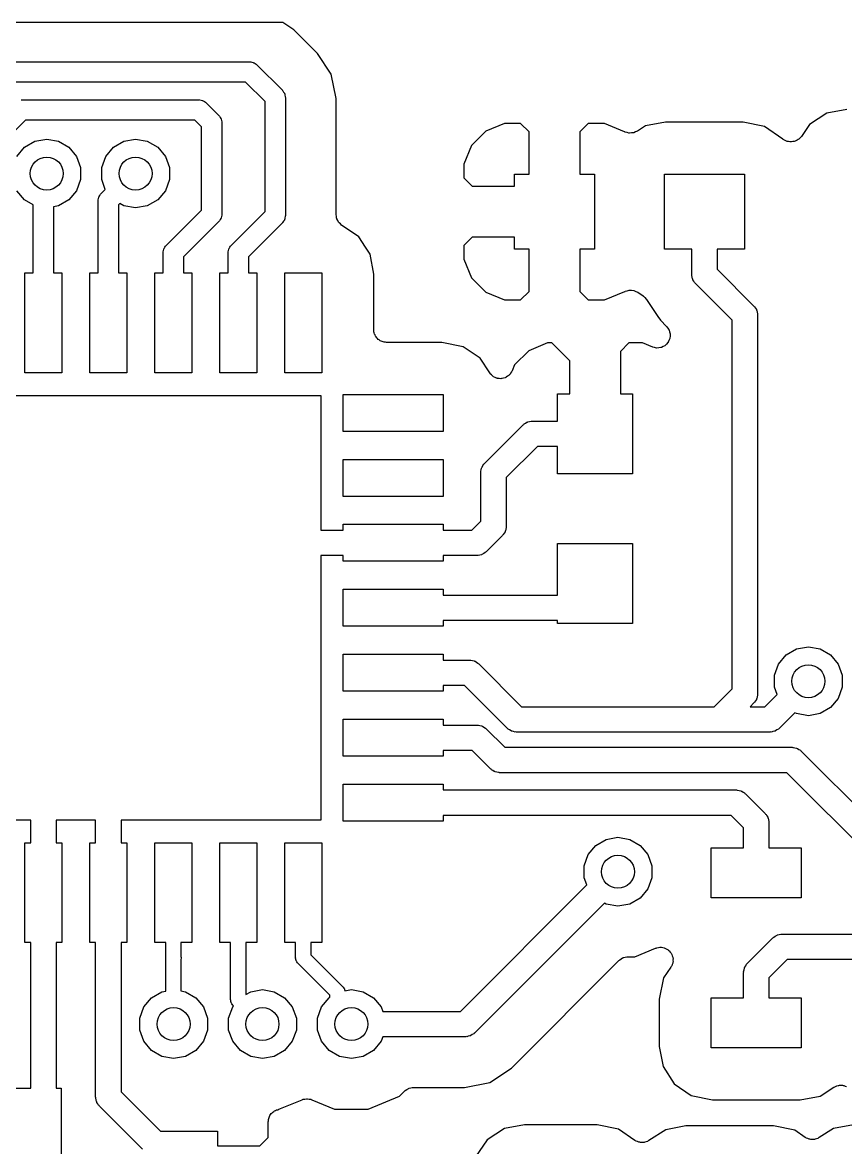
# Model space of a CAD drawing. Extents: x -71.9 to -7.4, y 11.1 to 59.4.
# Drawn here: x -39.74 to -31.5, y 17.12 to 28.37 of the extents above; entities that cross this region are included whole.
import ezdxf

# ---------------------------------------------------------------- set-up
doc = ezdxf.new("R2010")
doc.units = 0
doc.header["$MEASUREMENT"] = 0
doc.layers.add('BLACK', color=7, linetype='CONTINUOUS')

msp = doc.modelspace()

# ---------------------------------------------------------------- linework, layer by layer
at = {"layer": 'Black'}
for p, q in [((-37.1335, 28.3733), (-40.9662, 28.3733)), ((-37.0241, 28.3002), (-37.1335, 28.3733)), ((-36.7878, 28.0639), (-37.0241, 28.3002)), ((-36.6491, 27.8563), (-36.7878, 28.0639)), ((-39.9342, 27.9796), (-37.464, 27.9796)), ((-37.464, 27.9796), (-37.4596, 27.9788)), ((-37.4596, 27.9788), (-37.4551, 27.9792)), ((-37.4551, 27.9792), (-37.4423, 27.9758)), ((-37.4423, 27.9758), (-37.4293, 27.9735)), ((-37.4293, 27.9735), (-37.4254, 27.9712)), ((-37.4254, 27.9712), (-37.4211, 27.9701)), ((-37.4211, 27.9701), (-37.4102, 27.9625)), ((-37.4102, 27.9625), (-37.3987, 27.9558)), ((-37.3987, 27.9558), (-37.3958, 27.9524)), ((-37.3958, 27.9524), (-37.3922, 27.9498)), ((-37.3922, 27.9498), (-37.1382, 27.6958)), ((-36.6004, 27.6115), (-36.6491, 27.8563)), ((-37.5061, 27.7764), (-39.9342, 27.7764)), ((-37.3116, 27.5819), (-37.5061, 27.7764)), ((-37.1382, 27.6958), (-37.1356, 27.6922)), ((-37.1356, 27.6922), (-37.1322, 27.6893)), ((-37.1322, 27.6893), (-37.1255, 27.6778)), ((-39.75, 27.5986), (-37.972, 27.5986)), ((-37.972, 27.5986), (-37.9676, 27.5978)), ((-37.9676, 27.5978), (-37.9631, 27.5982)), ((-37.9631, 27.5982), (-37.9503, 27.5948)), ((-37.9503, 27.5948), (-37.9373, 27.5925)), ((-37.9373, 27.5925), (-37.9334, 27.5902)), ((-37.9334, 27.5902), (-37.9291, 27.5891)), ((-37.9291, 27.5891), (-37.9182, 27.5815)), ((-37.9182, 27.5815), (-37.9067, 27.5748)), ((-37.3116, 26.4821), (-37.3116, 27.5819)), ((-37.1255, 27.6778), (-37.1179, 27.6669)), ((-37.1179, 27.6669), (-37.1168, 27.6626)), ((-37.1168, 27.6626), (-37.1145, 27.6587)), ((-37.1145, 27.6587), (-37.1122, 27.6457)), ((-37.1122, 27.6457), (-37.1088, 27.6329)), ((-37.1088, 27.6329), (-37.1092, 27.6284)), ((-37.1092, 27.6284), (-37.1084, 27.624)), ((-37.1084, 27.624), (-37.1084, 26.44)), ((-36.6004, 26.9823), (-36.6004, 27.6115)), ((-37.9067, 27.5748), (-37.9038, 27.5714)), ((-37.9038, 27.5714), (-37.9002, 27.5688)), ((-37.9002, 27.5688), (-37.7732, 27.4418)), ((-31.6895, 27.4659), (-31.8631, 27.3542)), ((-31.4902, 27.5034), (-31.6895, 27.4659)), ((-39.7079, 27.3954), (-40.0822, 27.0211)), ((-38.0141, 27.3954), (-39.7079, 27.3954)), ((-37.9466, 27.3279), (-38.0141, 27.3954)), ((-37.7732, 27.4418), (-37.7706, 27.4382)), ((-37.7706, 27.4382), (-37.7672, 27.4353)), ((-37.7672, 27.4353), (-37.7605, 27.4238)), ((-37.7605, 27.4238), (-37.7529, 27.4129)), ((-37.7529, 27.4129), (-37.7518, 27.4086)), ((-37.7518, 27.4086), (-37.7495, 27.4047)), ((-37.7495, 27.4047), (-37.7472, 27.3917)), ((-37.7472, 27.3917), (-37.7438, 27.3789)), ((-37.7438, 27.3789), (-37.7442, 27.3744)), ((-37.7442, 27.3744), (-37.7434, 27.37)), ((-37.7434, 27.37), (-37.7434, 26.455)), ((-34.917, 27.364), (-35.1038, 27.2867)), ((-34.7544, 27.364), (-34.917, 27.364)), ((-34.67, 27.2796), (-34.7544, 27.364)), ((-34.0776, 27.364), (-34.162, 27.2796)), ((-33.915, 27.364), (-34.0776, 27.364)), ((-33.7142, 27.2809), (-33.915, 27.364)), ((-33.3042, 27.3764), (-33.5035, 27.3389)), ((-32.5287, 27.3764), (-33.3042, 27.3764)), ((-32.3145, 27.3331), (-32.5287, 27.3764)), ((-31.8631, 27.3542), (-31.9456, 27.2335)), ((-37.9466, 26.4971), (-37.9466, 27.3279)), ((-35.1038, 27.2867), (-35.2467, 27.1438)), ((-34.67, 26.856), (-34.67, 27.2796)), ((-34.162, 27.2796), (-34.162, 26.856)), ((-33.7128, 27.2798), (-33.7142, 27.2809)), ((-33.7104, 27.279), (-33.7128, 27.2798)), ((-33.7083, 27.2776), (-33.7104, 27.279)), ((-33.6894, 27.2725), (-33.7083, 27.2776)), ((-33.6706, 27.2667), (-33.6894, 27.2725)), ((-33.6681, 27.2668), (-33.6706, 27.2667)), ((-33.6657, 27.2662), (-33.6681, 27.2668)), ((-33.6462, 27.2679), (-33.6657, 27.2662)), ((-33.6266, 27.2688), (-33.6462, 27.2679)), ((-33.6243, 27.2698), (-33.6266, 27.2688)), ((-33.6218, 27.27), (-33.6243, 27.2698)), ((-33.604, 27.2783), (-33.6218, 27.27)), ((-33.5859, 27.2859), (-33.604, 27.2783)), ((-33.5035, 27.3389), (-33.5859, 27.2859)), ((-32.13, 27.207), (-32.3145, 27.3331)), ((-39.7173, 27.1257), (-39.6137, 27.1855)), ((-39.6137, 27.1855), (-39.496, 27.2062)), ((-39.496, 27.2062), (-39.3783, 27.1855)), ((-39.3783, 27.1855), (-39.2747, 27.1257)), ((-38.8283, 27.1257), (-38.7247, 27.1855)), ((-38.7247, 27.1855), (-38.607, 27.2062)), ((-38.607, 27.2062), (-38.4893, 27.1855)), ((-38.4893, 27.1855), (-38.3857, 27.1257)), ((-35.2467, 27.1438), (-35.324, 26.957)), ((-32.1273, 27.204), (-32.13, 27.207)), ((-32.1146, 27.1975), (-32.1273, 27.204)), ((-32.1028, 27.1894), (-32.1146, 27.1975)), ((-32.0951, 27.1875), (-32.1028, 27.1894)), ((-32.0881, 27.1838), (-32.0951, 27.1875)), ((-32.0739, 27.182), (-32.0881, 27.1838)), ((-32.06, 27.1785), (-32.0739, 27.182)), ((-32.0522, 27.1793), (-32.06, 27.1785)), ((-32.0443, 27.1783), (-32.0522, 27.1793)), ((-32.0304, 27.1814), (-32.0443, 27.1783)), ((-32.0162, 27.1829), (-32.0304, 27.1814)), ((-32.009, 27.1863), (-32.0162, 27.1829)), ((-32.0013, 27.188), (-32.009, 27.1863)), ((-31.9893, 27.1958), (-32.0013, 27.188)), ((-31.9764, 27.202), (-31.9893, 27.1958)), ((-31.9709, 27.2076), (-31.9764, 27.202)), ((-31.9642, 27.2119), (-31.9709, 27.2076)), ((-31.9556, 27.2233), (-31.9642, 27.2119)), ((-31.9456, 27.2335), (-31.9556, 27.2233)), ((-39.7941, 27.0341), (-39.7173, 27.1257)), ((-39.2747, 27.1257), (-39.1979, 27.0341)), ((-39.1979, 27.0341), (-39.157, 26.9218)), ((-38.946, 26.9218), (-38.9051, 27.0341)), ((-38.9051, 27.0341), (-38.8283, 27.1257)), ((-38.3857, 27.1257), (-38.3089, 27.0341)), ((-38.3089, 27.0341), (-38.268, 26.9218)), ((-39.157, 26.9218), (-39.157, 26.8022)), ((-38.946, 26.8022), (-38.946, 26.9218)), ((-38.268, 26.9218), (-38.268, 26.8022)), ((-36.6004, 26.4509), (-36.6004, 26.9823)), ((-35.324, 26.957), (-35.324, 26.8194)), ((-39.157, 26.8022), (-39.1979, 26.6899)), ((-38.9098, 26.7029), (-38.946, 26.8022)), ((-38.268, 26.8022), (-38.3089, 26.6899)), ((-35.324, 26.8194), (-35.2396, 26.735)), ((-34.816, 26.735), (-34.816, 26.856)), ((-34.816, 26.856), (-34.67, 26.856)), ((-34.162, 26.856), (-34.016, 26.856)), ((-34.016, 26.856), (-34.016, 26.106)), ((-33.316, 26.106), (-33.316, 26.856)), ((-33.316, 26.856), (-32.516, 26.856)), ((-32.516, 26.856), (-32.516, 26.106)), ((-39.7173, 26.5983), (-39.7941, 26.6899)), ((-39.1979, 26.6899), (-39.2747, 26.5983)), ((-38.9512, 26.6615), (-38.9098, 26.7029)), ((-38.3089, 26.6899), (-38.3857, 26.5983)), ((-35.2396, 26.735), (-34.816, 26.735)), ((-39.6309, 26.5485), (-39.7173, 26.5983)), ((-39.2747, 26.5983), (-39.3783, 26.5385)), ((-38.9809, 26.5897), (-38.9802, 26.5941)), ((-38.9809, 25.8675), (-38.9809, 26.5897)), ((-38.9805, 26.5985), (-38.9771, 26.6113)), ((-38.9802, 26.5941), (-38.9805, 26.5985)), ((-38.9771, 26.6113), (-38.9748, 26.6244)), ((-38.9748, 26.6244), (-38.9726, 26.6283)), ((-38.9726, 26.6283), (-38.9714, 26.6326)), ((-38.9714, 26.6326), (-38.9638, 26.6435)), ((-38.9638, 26.6435), (-38.9572, 26.655)), ((-38.9572, 26.655), (-38.9537, 26.6578)), ((-38.9537, 26.6578), (-38.9512, 26.6615)), ((-38.3857, 26.5983), (-38.4893, 26.5385)), ((-39.6309, 25.8675), (-39.6309, 26.5485)), ((-39.3783, 26.5385), (-39.4277, 26.5298)), ((-39.4277, 26.5298), (-39.4277, 25.8675)), ((-38.7641, 26.5613), (-38.7777, 26.5476)), ((-38.7777, 26.5476), (-38.7777, 25.8675)), ((-38.7247, 26.5385), (-38.7641, 26.5613)), ((-38.607, 26.5178), (-38.7247, 26.5385)), ((-38.4893, 26.5385), (-38.607, 26.5178)), ((-38.3012, 26.1425), (-37.9466, 26.4971)), ((-37.7434, 26.455), (-37.7442, 26.4506)), ((-37.6512, 26.1425), (-37.3116, 26.4821)), ((-36.5974, 26.4338), (-36.6004, 26.4509)), ((-37.7732, 26.3832), (-38.1277, 26.0286)), ((-37.7706, 26.3868), (-37.7732, 26.3832)), ((-37.7672, 26.3897), (-37.7706, 26.3868)), ((-37.7605, 26.4012), (-37.7672, 26.3897)), ((-37.7529, 26.4121), (-37.7605, 26.4012)), ((-37.7518, 26.4164), (-37.7529, 26.4121)), ((-37.7495, 26.4202), (-37.7518, 26.4164)), ((-37.7472, 26.4333), (-37.7495, 26.4202)), ((-37.7438, 26.4461), (-37.7472, 26.4333)), ((-37.7442, 26.4506), (-37.7438, 26.4461)), ((-37.1382, 26.3682), (-37.4777, 26.0286)), ((-37.1356, 26.3718), (-37.1382, 26.3682)), ((-37.1322, 26.3747), (-37.1356, 26.3718)), ((-37.1255, 26.3862), (-37.1322, 26.3747)), ((-37.1179, 26.3971), (-37.1255, 26.3862)), ((-37.1168, 26.4014), (-37.1179, 26.3971)), ((-37.1145, 26.4052), (-37.1168, 26.4014)), ((-37.1122, 26.4183), (-37.1145, 26.4052)), ((-37.1088, 26.4311), (-37.1122, 26.4183)), ((-37.1084, 26.44), (-37.1092, 26.4356)), ((-37.1092, 26.4356), (-37.1088, 26.4311)), ((-36.5957, 26.4166), (-36.5974, 26.4338)), ((-36.5936, 26.4122), (-36.5957, 26.4166)), ((-36.5927, 26.4074), (-36.5936, 26.4122)), ((-36.5841, 26.3924), (-36.5927, 26.4074)), ((-36.5766, 26.3768), (-36.5841, 26.3924)), ((-36.5731, 26.3735), (-36.5766, 26.3768)), ((-36.5707, 26.3692), (-36.5731, 26.3735)), ((-36.5574, 26.3581), (-36.5707, 26.3692)), ((-36.545, 26.346), (-36.5574, 26.3581)), ((-36.3731, 26.2285), (-36.545, 26.346)), ((-36.3075, 26.1265), (-36.3731, 26.2285)), ((-35.2396, 26.227), (-35.324, 26.1426)), ((-34.816, 26.227), (-35.2396, 26.227)), ((-34.816, 26.106), (-34.816, 26.227)), ((-38.3226, 26.1093), (-38.3214, 26.1136)), ((-38.3214, 26.1136), (-38.3138, 26.1245)), ((-38.3138, 26.1245), (-38.3072, 26.136)), ((-38.3072, 26.136), (-38.3037, 26.1388)), ((-38.3037, 26.1388), (-38.3012, 26.1425)), ((-37.6726, 26.1093), (-37.6714, 26.1136)), ((-37.6714, 26.1136), (-37.6638, 26.1245)), ((-37.6638, 26.1245), (-37.6572, 26.136)), ((-37.6572, 26.136), (-37.6537, 26.1388)), ((-37.6537, 26.1388), (-37.6512, 26.1425)), ((-36.2614, 26.0549), (-36.3075, 26.1265)), ((-36.3075, 26.1265), (-36.3075, 26.1265)), ((-35.324, 26.1426), (-35.324, 26.005)), ((-38.3309, 26.0707), (-38.3302, 26.0751)), ((-38.3309, 25.8675), (-38.3309, 26.0707)), ((-38.3305, 26.0795), (-38.3271, 26.0923)), ((-38.3302, 26.0751), (-38.3305, 26.0795)), ((-38.3271, 26.0923), (-38.3248, 26.1054)), ((-38.3248, 26.1054), (-38.3226, 26.1093)), ((-38.1277, 26.0286), (-38.1277, 25.8675)), ((-37.6809, 26.0707), (-37.6802, 26.0751)), ((-37.6809, 25.8675), (-37.6809, 26.0707)), ((-37.6805, 26.0795), (-37.6771, 26.0923)), ((-37.6802, 26.0751), (-37.6805, 26.0795)), ((-37.6771, 26.0923), (-37.6748, 26.1054)), ((-37.6748, 26.1054), (-37.6726, 26.1093)), ((-37.4777, 26.0286), (-37.4777, 25.8675)), ((-36.2239, 25.8556), (-36.2614, 26.0549)), ((-35.324, 26.005), (-35.2467, 25.8182)), ((-34.67, 26.106), (-34.816, 26.106)), ((-34.67, 25.6824), (-34.67, 26.106)), ((-34.016, 26.106), (-34.162, 26.106)), ((-34.162, 26.106), (-34.162, 25.6824)), ((-33.043, 26.106), (-33.316, 26.106)), ((-33.043, 25.852), (-33.043, 26.106)), ((-32.516, 26.106), (-32.789, 26.106)), ((-32.789, 26.106), (-32.789, 25.9046)), ((-32.789, 25.9046), (-32.4212, 25.5368)), ((-39.7143, 24.8675), (-39.7143, 25.8675)), ((-39.7143, 25.8675), (-39.6309, 25.8675)), ((-39.4277, 25.8675), (-39.3443, 25.8675)), ((-39.3443, 25.8675), (-39.3443, 24.8675)), ((-39.0643, 24.8675), (-39.0643, 25.8675)), ((-39.0643, 25.8675), (-38.9809, 25.8675)), ((-38.7777, 25.8675), (-38.6943, 25.8675)), ((-38.6943, 25.8675), (-38.6943, 24.8675)), ((-38.4143, 24.8675), (-38.4143, 25.8675)), ((-38.4143, 25.8675), (-38.3309, 25.8675)), ((-38.1277, 25.8675), (-38.0443, 25.8675)), ((-38.0443, 25.8675), (-38.0443, 24.8675)), ((-37.7643, 24.8675), (-37.7643, 25.8675)), ((-37.7643, 25.8675), (-37.6809, 25.8675)), ((-37.4777, 25.8675), (-37.3943, 25.8675)), ((-37.3943, 25.8675), (-37.3943, 24.8675)), ((-37.1143, 24.8675), (-37.1143, 25.8675)), ((-37.1143, 25.8675), (-36.7443, 25.8675)), ((-36.7443, 25.8675), (-36.7443, 24.8675)), ((-36.2239, 25.2999), (-36.2239, 25.8556)), ((-35.2467, 25.8182), (-35.1038, 25.6753)), ((-33.042, 25.8465), (-33.043, 25.852)), ((-33.0425, 25.8409), (-33.042, 25.8465)), ((-33.0382, 25.8249), (-33.0425, 25.8409)), ((-33.0353, 25.8086), (-33.0382, 25.8249)), ((-33.0325, 25.8037), (-33.0353, 25.8086)), ((-33.0311, 25.7983), (-33.0325, 25.8037)), ((-33.0216, 25.7847), (-33.0311, 25.7983)), ((-33.0133, 25.7704), (-33.0216, 25.7847)), ((-35.1038, 25.6753), (-34.917, 25.598)), ((-34.7544, 25.598), (-34.67, 25.6824)), ((-34.162, 25.6824), (-34.0776, 25.598)), ((-33.915, 25.598), (-33.7119, 25.6821)), ((-33.7119, 25.6821), (-33.7099, 25.6835)), ((-33.7099, 25.6835), (-33.7092, 25.6837)), ((-33.7092, 25.6837), (-33.7086, 25.6841)), ((-33.7086, 25.6841), (-33.688, 25.6897)), ((-33.688, 25.6897), (-33.6674, 25.6954)), ((-33.6674, 25.6954), (-33.6667, 25.6954)), ((-33.6667, 25.6954), (-33.666, 25.6956)), ((-33.666, 25.6956), (-33.6448, 25.6937)), ((-33.6448, 25.6937), (-33.6235, 25.6921)), ((-33.6235, 25.6921), (-33.6228, 25.6918)), ((-33.6228, 25.6918), (-33.6221, 25.6917)), ((-33.6221, 25.6917), (-33.6028, 25.6827)), ((-33.6028, 25.6827), (-33.5833, 25.6739)), ((-33.5833, 25.6739), (-33.5296, 25.6372)), ((-33.009, 25.7668), (-33.0133, 25.7704)), ((-33.0058, 25.7622), (-33.009, 25.7668)), ((-32.638, 25.3944), (-33.0058, 25.7622)), ((-34.917, 25.598), (-34.7544, 25.598)), ((-34.0776, 25.598), (-33.915, 25.598)), ((-33.5296, 25.6372), (-33.5281, 25.6357)), ((-33.5281, 25.6357), (-33.5262, 25.6348)), ((-33.5262, 25.6348), (-33.5124, 25.6204)), ((-33.5124, 25.6204), (-33.4981, 25.6064)), ((-33.4981, 25.6064), (-33.4972, 25.6045)), ((-33.4972, 25.6045), (-33.4957, 25.6029)), ((-33.4957, 25.6029), (-33.3811, 25.4315)), ((-32.4212, 25.5368), (-32.418, 25.5322)), ((-32.418, 25.5322), (-32.4137, 25.5286)), ((-32.4137, 25.5286), (-32.4054, 25.5143)), ((-32.4054, 25.5143), (-32.3959, 25.5007)), ((-32.3959, 25.5007), (-32.3945, 25.4953)), ((-32.3945, 25.4953), (-32.3917, 25.4904)), ((-32.3917, 25.4904), (-32.3888, 25.4741)), ((-32.3888, 25.4741), (-32.3845, 25.4581)), ((-32.3845, 25.4581), (-32.385, 25.4525)), ((-32.385, 25.4525), (-32.384, 25.447)), ((-32.384, 25.447), (-32.384, 21.655)), ((-33.3811, 25.4315), (-33.3811, 25.4315)), ((-33.3811, 25.4315), (-33.3562, 25.3941)), ((-33.3562, 25.3941), (-33.2948, 25.3328)), ((-33.2948, 25.3328), (-33.2837, 25.3169)), ((-32.638, 21.7076), (-32.638, 25.3944)), ((-36.222, 25.289), (-36.2239, 25.2999)), ((-36.222, 25.2778), (-36.222, 25.289)), ((-36.2182, 25.2674), (-36.222, 25.2778)), ((-36.2162, 25.2565), (-36.2182, 25.2674)), ((-36.2107, 25.2468), (-36.2162, 25.2565)), ((-36.2069, 25.2364), (-36.2107, 25.2468)), ((-36.1997, 25.2279), (-36.2069, 25.2364)), ((-36.1942, 25.2183), (-36.1997, 25.2279)), ((-36.1857, 25.2111), (-36.1942, 25.2183)), ((-33.2837, 25.3169), (-33.2719, 25.3016)), ((-33.2719, 25.3016), (-33.2711, 25.2989)), ((-33.2711, 25.2989), (-33.2695, 25.2966)), ((-33.2695, 25.2966), (-33.2645, 25.278)), ((-33.2645, 25.278), (-33.2587, 25.2595)), ((-33.2617, 25.2129), (-33.2619, 25.2101)), ((-33.2606, 25.2155), (-33.2617, 25.2129)), ((-33.2598, 25.2348), (-33.2606, 25.2155)), ((-33.2581, 25.254), (-33.2598, 25.2348)), ((-33.2587, 25.2595), (-33.2588, 25.2567)), ((-33.2588, 25.2567), (-33.2581, 25.254)), ((-36.1785, 25.2026), (-36.1857, 25.2111)), ((-36.1689, 25.1971), (-36.1785, 25.2026)), ((-36.1604, 25.1899), (-36.1689, 25.1971)), ((-36.15, 25.1861), (-36.1604, 25.1899)), ((-36.1403, 25.1806), (-36.15, 25.1861)), ((-36.1294, 25.1786), (-36.1403, 25.1806)), ((-36.1189, 25.1748), (-36.1294, 25.1786)), ((-36.1078, 25.1748), (-36.1189, 25.1748)), ((-36.0969, 25.1729), (-36.1078, 25.1748)), ((-35.5421, 25.1729), (-36.0969, 25.1729)), ((-35.3279, 25.1295), (-35.5421, 25.1729)), ((-35.1581, 25.0135), (-35.3279, 25.1295)), ((-34.4856, 25.1672), (-34.6724, 25.0899)), ((-34.4432, 25.1672), (-34.4856, 25.1672)), ((-34.2636, 24.9876), (-34.4432, 25.1672)), ((-33.6712, 25.1672), (-33.7556, 25.0828)), ((-33.5336, 25.1672), (-33.6712, 25.1672)), ((-33.4332, 25.1256), (-33.5336, 25.1672)), ((-33.4143, 25.1214), (-33.4332, 25.1256)), ((-33.3957, 25.1164), (-33.4143, 25.1214)), ((-33.3929, 25.1167), (-33.3957, 25.1164)), ((-33.3901, 25.1161), (-33.3929, 25.1167)), ((-33.371, 25.1186), (-33.3901, 25.1161)), ((-33.3517, 25.1203), (-33.371, 25.1186)), ((-33.3492, 25.1215), (-33.3517, 25.1203)), ((-33.3464, 25.1218), (-33.3492, 25.1215)), ((-33.3292, 25.1308), (-33.3464, 25.1218)), ((-33.3117, 25.1389), (-33.3292, 25.1308)), ((-33.3098, 25.1409), (-33.3117, 25.1389)), ((-33.3073, 25.1422), (-33.3098, 25.1409)), ((-33.2942, 25.1565), (-33.3073, 25.1422)), ((-33.2806, 25.1701), (-33.2942, 25.1565)), ((-33.2794, 25.1727), (-33.2806, 25.1701)), ((-33.2775, 25.1747), (-33.2794, 25.1727)), ((-33.2701, 25.1926), (-33.2775, 25.1747)), ((-33.2619, 25.2101), (-33.2701, 25.1926)), ((-35.064, 24.8673), (-35.1581, 25.0135)), ((-34.6724, 25.0899), (-34.8153, 24.947)), ((-34.2636, 24.6592), (-34.2636, 24.9876)), ((-33.7556, 25.0828), (-33.7556, 24.6592)), ((-34.8443, 24.8779), (-34.8545, 24.8645)), ((-34.8428, 24.883), (-34.8443, 24.8779)), ((-34.8399, 24.8875), (-34.8428, 24.883)), ((-34.8153, 24.947), (-34.8399, 24.8875)), ((-39.3443, 24.8675), (-39.7143, 24.8675)), ((-38.6943, 24.8675), (-39.0643, 24.8675)), ((-38.0443, 24.8675), (-38.4143, 24.8675)), ((-37.3943, 24.8675), (-37.7643, 24.8675)), ((-36.7443, 24.8675), (-37.1143, 24.8675)), ((-35.0604, 24.8634), (-35.064, 24.8673)), ((-35.058, 24.8587), (-35.0604, 24.8634)), ((-35.0456, 24.8473), (-35.058, 24.8587)), ((-35.0341, 24.8349), (-35.0456, 24.8473)), ((-35.0294, 24.8325), (-35.0341, 24.8349)), ((-35.0255, 24.8289), (-35.0294, 24.8325)), ((-35.0099, 24.8225), (-35.0255, 24.8289)), ((-34.9949, 24.8148), (-35.0099, 24.8225)), ((-34.9896, 24.8141), (-34.9949, 24.8148)), ((-34.9847, 24.8121), (-34.9896, 24.8141)), ((-34.9679, 24.8113), (-34.9847, 24.8121)), ((-34.9511, 24.8092), (-34.9679, 24.8113)), ((-34.946, 24.8104), (-34.9511, 24.8092)), ((-34.9407, 24.8101), (-34.946, 24.8104)), ((-34.9246, 24.8152), (-34.9407, 24.8101)), ((-34.9081, 24.8189), (-34.9246, 24.8152)), ((-34.9037, 24.8218), (-34.9081, 24.8189)), ((-34.8986, 24.8234), (-34.9037, 24.8218)), ((-34.8852, 24.8337), (-34.8986, 24.8234)), ((-34.871, 24.8428), (-34.8852, 24.8337)), ((-34.8678, 24.847), (-34.871, 24.8428)), ((-34.8636, 24.8503), (-34.8678, 24.847)), ((-34.8545, 24.8645), (-34.8636, 24.8503)), ((-36.5293, 24.2825), (-36.5293, 24.6525)), ((-36.5293, 24.6525), (-35.5293, 24.6525)), ((-35.5293, 24.6525), (-35.5293, 24.2825)), ((-34.3846, 24.3862), (-34.3846, 24.6592)), ((-34.3846, 24.6592), (-34.2636, 24.6592)), ((-33.7556, 24.6592), (-33.6346, 24.6592)), ((-33.6346, 24.6592), (-33.6346, 23.8592)), ((-39.9418, 24.6425), (-38.8793, 24.6425)), ((-38.8793, 24.6425), (-37.8168, 24.6425)), ((-37.8168, 24.6425), (-36.7543, 24.6425)), ((-36.7543, 24.6425), (-36.7543, 23.58)), ((-35.1154, 23.962), (-34.7284, 24.349)), ((-34.7284, 24.349), (-34.7238, 24.3522)), ((-34.7238, 24.3522), (-34.7202, 24.3565)), ((-34.7202, 24.3565), (-34.7059, 24.3648)), ((-34.7059, 24.3648), (-34.6923, 24.3743)), ((-34.6923, 24.3743), (-34.6869, 24.3757)), ((-34.6869, 24.3757), (-34.682, 24.3785)), ((-34.682, 24.3785), (-34.6657, 24.3814)), ((-34.6657, 24.3814), (-34.6497, 24.3857)), ((-34.6497, 24.3857), (-34.6441, 24.3852)), ((-34.6441, 24.3852), (-34.6386, 24.3862)), ((-34.6386, 24.3862), (-34.3846, 24.3862)), ((-35.5293, 24.2825), (-36.5293, 24.2825)), ((-34.586, 24.1322), (-34.8986, 23.8196)), ((-34.3846, 24.1322), (-34.586, 24.1322)), ((-34.3846, 23.8592), (-34.3846, 24.1322)), ((-36.5293, 23.6325), (-36.5293, 24.0025)), ((-36.5293, 24.0025), (-35.5293, 24.0025)), ((-35.5293, 24.0025), (-35.5293, 23.6325)), ((-35.1526, 23.8722), (-35.1516, 23.8777)), ((-35.1526, 23.384), (-35.1526, 23.8722)), ((-35.1521, 23.8833), (-35.1478, 23.8993)), ((-35.1516, 23.8777), (-35.1521, 23.8833)), ((-35.1478, 23.8993), (-35.1449, 23.9156)), ((-35.1449, 23.9156), (-35.1421, 23.9205)), ((-35.1421, 23.9205), (-35.1407, 23.9259)), ((-35.1407, 23.9259), (-35.1312, 23.9395)), ((-35.1312, 23.9395), (-35.1229, 23.9538)), ((-35.1229, 23.9538), (-35.1186, 23.9574)), ((-35.1186, 23.9574), (-35.1154, 23.962)), ((-34.8986, 23.8196), (-34.8986, 23.3314)), ((-33.6346, 23.8592), (-34.3846, 23.8592)), ((-36.7543, 23.58), (-36.7543, 23.2945)), ((-35.5293, 23.6325), (-36.5293, 23.6325)), ((-36.5293, 23.2945), (-36.5293, 23.3525)), ((-36.5293, 23.3525), (-35.5293, 23.3525)), ((-35.5293, 23.3525), (-35.5293, 23.2945)), ((-35.2421, 23.2945), (-35.1526, 23.384)), ((-34.9034, 23.3043), (-34.9063, 23.288)), ((-34.8991, 23.3203), (-34.9034, 23.3043)), ((-34.8986, 23.3314), (-34.8996, 23.3259)), ((-34.8996, 23.3259), (-34.8991, 23.3203)), ((-36.7543, 23.2945), (-36.5293, 23.2945)), ((-35.5293, 23.2945), (-35.2421, 23.2945)), ((-34.9358, 23.2416), (-35.0997, 23.0777)), ((-34.9326, 23.2462), (-34.9358, 23.2416)), ((-34.9283, 23.2498), (-34.9326, 23.2462)), ((-34.92, 23.2641), (-34.9283, 23.2498)), ((-34.9105, 23.2777), (-34.92, 23.2641)), ((-34.9091, 23.2831), (-34.9105, 23.2777)), ((-34.9063, 23.288), (-34.9091, 23.2831)), ((-35.1043, 23.0745), (-35.1079, 23.0702)), ((-35.0997, 23.0777), (-35.1043, 23.0745)), ((-34.3846, 22.6445), (-34.3846, 23.1592)), ((-34.3846, 23.1592), (-33.6346, 23.1592)), ((-33.6346, 23.1592), (-33.6346, 22.3592)), ((-36.5293, 23.0405), (-36.7543, 23.0405)), ((-36.7543, 23.0405), (-36.7543, 22.5175)), ((-36.5293, 22.9825), (-36.5293, 23.0405)), ((-35.5293, 22.9825), (-36.5293, 22.9825)), ((-35.1895, 23.0405), (-35.5293, 23.0405)), ((-35.5293, 23.0405), (-35.5293, 22.9825)), ((-35.184, 23.0414), (-35.1895, 23.0405)), ((-35.1785, 23.0409), (-35.184, 23.0414)), ((-35.1624, 23.0452), (-35.1785, 23.0409)), ((-35.1461, 23.0481), (-35.1624, 23.0452)), ((-35.1413, 23.0509), (-35.1461, 23.0481)), ((-35.1359, 23.0524), (-35.1413, 23.0509)), ((-35.1223, 23.0619), (-35.1359, 23.0524)), ((-35.1079, 23.0702), (-35.1223, 23.0619)), ((-36.5293, 22.3325), (-36.5293, 22.7025)), ((-36.5293, 22.7025), (-35.5293, 22.7025)), ((-35.5293, 22.7025), (-35.5293, 22.6445)), ((-35.5293, 22.6445), (-34.3846, 22.6445)), ((-36.7543, 22.5175), (-36.7543, 21.455)), ((-35.5293, 22.3325), (-36.5293, 22.3325)), ((-34.3846, 22.3905), (-35.5293, 22.3905)), ((-35.5293, 22.3905), (-35.5293, 22.3325)), ((-34.3846, 22.3592), (-34.3846, 22.3905)), ((-33.6346, 22.3592), (-34.3846, 22.3592)), ((-32.0973, 22.0457), (-31.9937, 22.1055)), ((-31.9937, 22.1055), (-31.876, 22.1262)), ((-31.876, 22.1262), (-31.7583, 22.1055)), ((-31.7583, 22.1055), (-31.6547, 22.0457)), ((-36.5293, 21.6825), (-36.5293, 22.0525)), ((-36.5293, 22.0525), (-35.5293, 22.0525)), ((-35.5293, 22.0525), (-35.5293, 21.9945)), ((-35.5293, 21.9945), (-35.2635, 21.9945)), ((-35.2635, 21.9945), (-35.258, 21.9935)), ((-35.258, 21.9935), (-35.2524, 21.994)), ((-35.2524, 21.994), (-35.2364, 21.9897)), ((-35.2364, 21.9897), (-35.22, 21.9868)), ((-35.22, 21.9868), (-35.2152, 21.984)), ((-35.2152, 21.984), (-35.2098, 21.9826)), ((-35.2098, 21.9826), (-35.1962, 21.973)), ((-35.1962, 21.973), (-35.1818, 21.9647)), ((-35.1818, 21.9647), (-35.1782, 21.9605)), ((-35.1782, 21.9605), (-35.1737, 21.9573)), ((-35.1737, 21.9573), (-34.7444, 21.528)), ((-32.215, 21.8418), (-32.1741, 21.9541)), ((-32.1741, 21.9541), (-32.0973, 22.0457)), ((-31.6547, 22.0457), (-31.5779, 21.9541)), ((-31.5779, 21.9541), (-31.537, 21.8418)), ((-32.215, 21.7222), (-32.215, 21.8418)), ((-31.537, 21.8418), (-31.537, 21.7222)), ((-35.3161, 21.7405), (-35.5293, 21.7405)), ((-35.5293, 21.7405), (-35.5293, 21.6825)), ((-34.8868, 21.3112), (-35.3161, 21.7405)), ((-35.5293, 21.6825), (-36.5293, 21.6825)), ((-32.8176, 21.528), (-32.638, 21.7076)), ((-32.3917, 21.6116), (-32.3945, 21.6067)), ((-32.3888, 21.6279), (-32.3917, 21.6116)), ((-32.3845, 21.6439), (-32.3888, 21.6279)), ((-32.384, 21.655), (-32.385, 21.6495)), ((-32.385, 21.6495), (-32.3845, 21.6439)), ((-32.3096, 21.528), (-32.1884, 21.6492)), ((-32.1884, 21.6492), (-32.215, 21.7222)), ((-31.537, 21.7222), (-31.5779, 21.6099)), ((-34.7444, 21.528), (-32.8176, 21.528)), ((-32.4212, 21.5652), (-32.4584, 21.528)), ((-32.4584, 21.528), (-32.3096, 21.528)), ((-32.418, 21.5698), (-32.4212, 21.5652)), ((-32.4137, 21.5734), (-32.418, 21.5698)), ((-32.4054, 21.5877), (-32.4137, 21.5734)), ((-32.3959, 21.6013), (-32.4054, 21.5877)), ((-32.3945, 21.6067), (-32.3959, 21.6013)), ((-31.6547, 21.5183), (-31.7583, 21.4585)), ((-31.5779, 21.6099), (-31.6547, 21.5183)), ((-36.7543, 21.455), (-36.7543, 20.3925)), ((-36.5293, 21.0325), (-36.5293, 21.4025)), ((-36.5293, 21.4025), (-35.5293, 21.4025)), ((-35.5293, 21.4025), (-35.5293, 21.3445)), ((-32.0103, 21.4681), (-32.1672, 21.3112)), ((-31.9937, 21.4585), (-32.0103, 21.4681)), ((-31.876, 21.4378), (-31.9937, 21.4585)), ((-31.7583, 21.4585), (-31.876, 21.4378)), ((-35.5293, 21.3445), (-35.1882, 21.3445)), ((-35.1882, 21.3445), (-35.1827, 21.3435)), ((-35.1827, 21.3435), (-35.1771, 21.344)), ((-35.1771, 21.344), (-35.1611, 21.3397)), ((-35.1611, 21.3397), (-35.1448, 21.3368)), ((-35.1448, 21.3368), (-35.1399, 21.334)), ((-35.1399, 21.334), (-35.1345, 21.3326)), ((-35.1345, 21.3326), (-35.1209, 21.323)), ((-35.1209, 21.323), (-35.1066, 21.3147)), ((-35.1066, 21.3147), (-35.103, 21.3105)), ((-35.103, 21.3105), (-35.0984, 21.3073)), ((-35.0984, 21.3073), (-34.9127, 21.1216)), ((-34.8822, 21.308), (-34.8868, 21.3112)), ((-34.8786, 21.3037), (-34.8822, 21.308)), ((-34.8643, 21.2954), (-34.8786, 21.3037)), ((-34.8507, 21.2859), (-34.8643, 21.2954)), ((-34.8453, 21.2845), (-34.8507, 21.2859)), ((-34.8404, 21.2817), (-34.8453, 21.2845)), ((-34.8241, 21.2788), (-34.8404, 21.2817)), ((-34.8081, 21.2745), (-34.8241, 21.2788)), ((-34.8025, 21.275), (-34.8081, 21.2745)), ((-34.797, 21.274), (-34.8025, 21.275)), ((-32.765, 21.274), (-34.797, 21.274)), ((-32.257, 21.274), (-32.765, 21.274)), ((-32.2515, 21.275), (-32.257, 21.274)), ((-32.2459, 21.2745), (-32.2515, 21.275)), ((-32.2299, 21.2788), (-32.2459, 21.2745)), ((-32.2136, 21.2817), (-32.2299, 21.2788)), ((-32.2087, 21.2845), (-32.2136, 21.2817)), ((-32.2033, 21.2859), (-32.2087, 21.2845)), ((-32.1897, 21.2954), (-32.2033, 21.2859)), ((-32.1754, 21.3037), (-32.1897, 21.2954)), ((-32.1718, 21.308), (-32.1754, 21.3037)), ((-32.1672, 21.3112), (-32.1718, 21.308)), ((-35.2408, 21.0905), (-35.5293, 21.0905)), ((-35.5293, 21.0905), (-35.5293, 21.0325)), ((-35.0551, 20.9048), (-35.2408, 21.0905)), ((-34.9127, 21.1216), (-32.0372, 21.1216)), ((-32.0372, 21.1216), (-32.0317, 21.1206)), ((-32.0317, 21.1206), (-32.0261, 21.1211)), ((-32.0261, 21.1211), (-32.0101, 21.1168)), ((-32.0101, 21.1168), (-31.9938, 21.1139)), ((-31.9938, 21.1139), (-31.9889, 21.1111)), ((-31.9889, 21.1111), (-31.9835, 21.1097)), ((-31.9835, 21.1097), (-31.9699, 21.1002)), ((-31.9699, 21.1002), (-31.9556, 21.0919)), ((-31.9556, 21.0919), (-31.952, 21.0876)), ((-31.952, 21.0876), (-31.9474, 21.0844)), ((-31.9474, 21.0844), (-30.978, 20.115)), ((-35.5293, 21.0325), (-36.5293, 21.0325)), ((-35.0506, 20.9016), (-35.0551, 20.9048)), ((-35.047, 20.8973), (-35.0506, 20.9016)), ((-35.0326, 20.889), (-35.047, 20.8973)), ((-35.019, 20.8795), (-35.0326, 20.889)), ((-35.0136, 20.878), (-35.019, 20.8795)), ((-35.0088, 20.8752), (-35.0136, 20.878)), ((-34.9924, 20.8724), (-35.0088, 20.8752)), ((-34.9764, 20.8681), (-34.9924, 20.8724)), ((-34.9708, 20.8686), (-34.9764, 20.8681)), ((-34.9653, 20.8676), (-34.9708, 20.8686)), ((-32.0898, 20.8676), (-34.9653, 20.8676)), ((-31.1576, 19.9354), (-32.0898, 20.8676)), ((-36.5293, 20.3825), (-36.5293, 20.7525)), ((-36.5293, 20.7525), (-35.5293, 20.7525)), ((-35.5293, 20.7525), (-35.5293, 20.6945)), ((-35.5293, 20.6945), (-33.9922, 20.6945)), ((-33.9922, 20.6945), (-32.5952, 20.6945)), ((-32.5952, 20.6945), (-32.5897, 20.6935)), ((-32.5897, 20.6935), (-32.5841, 20.694)), ((-32.5841, 20.694), (-32.5681, 20.6897)), ((-32.5681, 20.6897), (-32.5517, 20.6868)), ((-32.5517, 20.6868), (-32.5469, 20.684)), ((-32.5469, 20.684), (-32.5415, 20.6826)), ((-32.5415, 20.6826), (-32.5279, 20.673)), ((-32.5279, 20.673), (-32.5135, 20.6647)), ((-32.5135, 20.6647), (-32.5099, 20.6605)), ((-32.5099, 20.6605), (-32.5054, 20.6573)), ((-32.5054, 20.6573), (-32.3069, 20.4588)), ((-39.6563, 20.3925), (-39.9418, 20.3925)), ((-39.6563, 20.1675), (-39.6563, 20.3925)), ((-39.0063, 20.3925), (-39.4023, 20.3925)), ((-39.4023, 20.3925), (-39.4023, 20.1675)), ((-39.0063, 20.1675), (-39.0063, 20.3925)), ((-37.8168, 20.3925), (-38.7523, 20.3925)), ((-38.7523, 20.3925), (-38.7523, 20.1675)), ((-36.7543, 20.3925), (-37.8168, 20.3925)), ((-35.5293, 20.3825), (-36.5293, 20.3825)), ((-33.9922, 20.4405), (-35.5293, 20.4405)), ((-35.5293, 20.4405), (-35.5293, 20.3825)), ((-32.6478, 20.4405), (-33.9922, 20.4405)), ((-32.5237, 20.3164), (-32.6478, 20.4405)), ((-32.3069, 20.4588), (-32.3037, 20.4542)), ((-32.3037, 20.4542), (-32.2994, 20.4506)), ((-32.2994, 20.4506), (-32.2911, 20.4363)), ((-32.2911, 20.4363), (-32.2816, 20.4227)), ((-32.2816, 20.4227), (-32.2802, 20.4173)), ((-32.2802, 20.4173), (-32.2774, 20.4124)), ((-32.2774, 20.4124), (-32.2745, 20.3961)), ((-32.2745, 20.3961), (-32.2702, 20.3801)), ((-32.2702, 20.3801), (-32.2707, 20.3745)), ((-32.2707, 20.3745), (-32.2697, 20.369)), ((-32.5237, 20.115), (-32.5237, 20.3164)), ((-32.2697, 20.369), (-32.2697, 20.115)), ((-39.7143, 19.1675), (-39.7143, 20.1675)), ((-39.7143, 20.1675), (-39.6563, 20.1675)), ((-39.4023, 20.1675), (-39.3443, 20.1675)), ((-39.3443, 20.1675), (-39.3443, 19.1675)), ((-39.0643, 19.1675), (-39.0643, 20.1675)), ((-39.0643, 20.1675), (-39.0063, 20.1675)), ((-38.7523, 20.1675), (-38.6943, 20.1675)), ((-38.6943, 20.1675), (-38.6943, 19.1675)), ((-38.4143, 19.1675), (-38.4143, 20.1675)), ((-38.4143, 20.1675), (-38.0443, 20.1675)), ((-38.0443, 20.1675), (-38.0443, 19.1675)), ((-37.7643, 19.1675), (-37.7643, 20.1675)), ((-37.7643, 20.1675), (-37.3943, 20.1675)), ((-37.3943, 20.1675), (-37.3943, 19.1675)), ((-37.1143, 19.1675), (-37.1143, 20.1675)), ((-37.1143, 20.1675), (-36.7443, 20.1675)), ((-36.7443, 20.1675), (-36.7443, 19.1675)), ((-34.0023, 20.1407), (-33.8987, 20.2005)), ((-33.8987, 20.2005), (-33.781, 20.2212)), ((-33.781, 20.2212), (-33.6633, 20.2005)), ((-33.6633, 20.2005), (-33.5597, 20.1407)), ((-34.12, 19.9368), (-34.0791, 20.0491)), ((-34.0791, 20.0491), (-34.0023, 20.1407)), ((-33.5597, 20.1407), (-33.4829, 20.0491)), ((-33.4829, 20.0491), (-33.442, 19.9368)), ((-32.8467, 19.615), (-32.8467, 20.115)), ((-32.8467, 20.115), (-32.5237, 20.115)), ((-32.2697, 20.115), (-31.9467, 20.115)), ((-31.9467, 20.115), (-31.9467, 19.615)), ((-34.12, 19.8172), (-34.12, 19.9368)), ((-33.442, 19.9368), (-33.442, 19.8172)), ((-34.0934, 19.7442), (-34.12, 19.8172)), ((-33.442, 19.8172), (-33.4829, 19.7049)), ((-35.3576, 18.48), (-34.0934, 19.7442)), ((-33.4829, 19.7049), (-33.5597, 19.6133)), ((-33.5597, 19.6133), (-33.6633, 19.5535)), ((-31.9467, 19.615), (-32.8467, 19.615)), ((-33.9153, 19.5631), (-35.2152, 18.2632)), ((-33.8987, 19.5535), (-33.9153, 19.5631)), ((-33.781, 19.5328), (-33.8987, 19.5535)), ((-33.6633, 19.5535), (-33.781, 19.5328)), ((-32.184, 19.2445), (-32.1676, 19.2474)), ((-32.1676, 19.2474), (-32.1516, 19.2517)), ((-32.1516, 19.2517), (-32.146, 19.2512)), ((-32.146, 19.2512), (-32.1405, 19.2522)), ((-32.1405, 19.2522), (-29.5539, 19.2522)), ((-39.6563, 19.1675), (-39.7143, 19.1675)), ((-39.6563, 17.712), (-39.6563, 19.1675)), ((-39.3443, 19.1675), (-39.4023, 19.1675)), ((-39.4023, 19.1675), (-39.4023, 17.712)), ((-39.0063, 19.1675), (-39.0643, 19.1675)), ((-39.0063, 18.1497), (-39.0063, 19.1675)), ((-38.6943, 19.1675), (-38.7523, 19.1675)), ((-38.7523, 19.1675), (-38.7523, 18.1497)), ((-38.3055, 19.1675), (-38.4143, 19.1675)), ((-38.3055, 19.0151), (-38.3055, 19.1675)), ((-38.0443, 19.1675), (-38.1531, 19.1675)), ((-38.1531, 19.1675), (-38.1531, 19.0297)), ((-37.6555, 19.1675), (-37.7643, 19.1675)), ((-37.6555, 18.5953), (-37.6555, 19.1675)), ((-37.3943, 19.1675), (-37.5031, 19.1675)), ((-37.5031, 19.1675), (-37.5031, 18.6485)), ((-37.0055, 19.1675), (-37.1143, 19.1675)), ((-37.0055, 19.0151), (-37.0055, 19.1675)), ((-36.7443, 19.1675), (-36.8531, 19.1675)), ((-36.8531, 19.1675), (-36.8531, 19.0466)), ((-32.4865, 18.9588), (-32.2303, 19.215)), ((-32.2303, 19.215), (-32.2258, 19.2182)), ((-32.2258, 19.2182), (-32.2222, 19.2224)), ((-32.2222, 19.2224), (-32.2078, 19.2307)), ((-32.2078, 19.2307), (-32.1942, 19.2403)), ((-32.1942, 19.2403), (-32.1888, 19.2417)), ((-32.1888, 19.2417), (-32.184, 19.2445)), ((-38.1531, 19.0297), (-38.1501, 19.0184)), ((-36.8531, 19.0466), (-36.5331, 18.7266)), ((-33.7084, 19.0212), (-33.6924, 19.0255)), ((-33.6924, 19.0255), (-33.6868, 19.025)), ((-33.6868, 19.025), (-33.6812, 19.026)), ((-33.6812, 19.026), (-33.6125, 19.026)), ((-33.6125, 19.026), (-33.4044, 19.1119)), ((-33.4044, 19.1119), (-33.397, 19.1136)), ((-33.397, 19.1136), (-33.3902, 19.1168)), ((-33.3902, 19.1168), (-33.3756, 19.1183)), ((-33.3756, 19.1183), (-33.3613, 19.1214)), ((-33.3613, 19.1214), (-33.3538, 19.1204)), ((-33.3538, 19.1204), (-33.3463, 19.1212)), ((-33.3463, 19.1212), (-33.3321, 19.1176)), ((-33.3321, 19.1176), (-33.3176, 19.1156)), ((-33.3176, 19.1156), (-33.3109, 19.1121)), ((-33.3109, 19.1121), (-33.3035, 19.1103)), ((-33.3035, 19.1103), (-33.2915, 19.102)), ((-33.2915, 19.102), (-33.2785, 19.0952)), ((-33.2785, 19.0952), (-33.2734, 19.0897)), ((-33.2734, 19.0897), (-33.2671, 19.0854)), ((-33.2671, 19.0854), (-33.2586, 19.0735)), ((-33.2586, 19.0735), (-33.2487, 19.0627)), ((-33.2487, 19.0627), (-33.2458, 19.0557)), ((-33.2458, 19.0557), (-33.2414, 19.0495)), ((-33.2414, 19.0495), (-33.2375, 19.0355)), ((-33.2375, 19.0355), (-33.2319, 19.0219)), ((-38.3055, 18.6832), (-38.3055, 19.0151)), ((-38.1524, 18.992), (-38.1531, 18.9904)), ((-38.1531, 18.9904), (-38.1531, 18.6844)), ((-38.1501, 19.0184), (-38.1524, 18.992)), ((-37.005, 19.0118), (-37.0055, 19.0151)), ((-37.0052, 19.0084), (-37.005, 19.0118)), ((-37.0027, 18.9988), (-37.0052, 19.0084)), ((-37.0009, 18.989), (-37.0027, 18.9988)), ((-36.9993, 18.9861), (-37.0009, 18.989)), ((-36.9984, 18.9829), (-36.9993, 18.9861)), ((-36.9927, 18.9747), (-36.9984, 18.9829)), ((-36.9877, 18.9661), (-36.9927, 18.9747)), ((-36.9851, 18.9639), (-36.9877, 18.9661)), ((-36.9832, 18.9612), (-36.9851, 18.9639)), ((-36.6632, 18.6412), (-36.9832, 18.9612)), ((-34.8471, 17.9128), (-33.7712, 18.9888)), ((-33.7712, 18.9888), (-33.7665, 18.9921)), ((-33.7665, 18.9921), (-33.7629, 18.9964)), ((-33.7629, 18.9964), (-33.7486, 19.0046)), ((-33.7486, 19.0046), (-33.735, 19.0141)), ((-33.735, 19.0141), (-33.7296, 19.0156)), ((-33.7296, 19.0156), (-33.7247, 19.0184)), ((-33.7247, 19.0184), (-33.7084, 19.0212)), ((-33.251, 18.9229), (-33.3238, 18.8165)), ((-33.2479, 18.9298), (-33.251, 18.9229)), ((-33.2433, 18.9358), (-33.2479, 18.9298)), ((-33.2389, 18.9498), (-33.2433, 18.9358)), ((-33.2329, 18.9631), (-33.2389, 18.9498)), ((-33.2323, 18.9707), (-33.2329, 18.9631)), ((-33.23, 18.9779), (-33.2323, 18.9707)), ((-33.2319, 19.0219), (-33.2316, 19.0144)), ((-33.2316, 19.0144), (-33.2295, 19.0071)), ((-33.2295, 19.0071), (-33.2306, 18.9925)), ((-33.2306, 18.9925), (-33.23, 18.9779)), ((-32.5189, 18.8961), (-32.516, 18.9124)), ((-32.516, 18.9124), (-32.5132, 18.9173)), ((-32.5132, 18.9173), (-32.5118, 18.9227)), ((-32.5118, 18.9227), (-32.5023, 18.9363)), ((-32.5023, 18.9363), (-32.494, 18.9506)), ((-32.494, 18.9506), (-32.4897, 18.9542)), ((-32.4897, 18.9542), (-32.4865, 18.9588)), ((-32.0879, 18.9982), (-32.2697, 18.8164)), ((-29.5013, 18.9982), (-32.0879, 18.9982)), ((-33.3238, 18.8165), (-33.3671, 18.6023)), ((-32.5237, 18.869), (-32.5227, 18.8745)), ((-32.5237, 18.615), (-32.5237, 18.869)), ((-32.5232, 18.8801), (-32.5189, 18.8961)), ((-32.5227, 18.8745), (-32.5232, 18.8801)), ((-32.2697, 18.8164), (-32.2697, 18.615)), ((-38.1531, 18.6844), (-38.1083, 18.6765)), ((-37.4547, 18.6765), (-37.337, 18.6972)), ((-37.337, 18.6972), (-37.2193, 18.6765)), ((-36.5331, 18.7266), (-36.5312, 18.7239)), ((-36.5312, 18.7239), (-36.5286, 18.7217)), ((-36.5286, 18.7217), (-36.5236, 18.7131)), ((-36.5236, 18.7131), (-36.5179, 18.7049)), ((-36.5179, 18.7049), (-36.5171, 18.7017)), ((-36.5171, 18.7017), (-36.5154, 18.6988)), ((-36.5154, 18.6988), (-36.5137, 18.689)), ((-36.5137, 18.689), (-36.5128, 18.6858)), ((-36.5128, 18.6858), (-36.448, 18.6972)), ((-36.448, 18.6972), (-36.3303, 18.6765)), ((-38.5241, 18.5251), (-38.4473, 18.6167)), ((-38.4473, 18.6167), (-38.3437, 18.6765)), ((-38.3437, 18.6765), (-38.3055, 18.6832)), ((-38.1083, 18.6765), (-38.0047, 18.6167)), ((-38.0047, 18.6167), (-37.9279, 18.5251)), ((-37.655, 18.592), (-37.6555, 18.5953)), ((-37.6552, 18.5887), (-37.655, 18.592)), ((-37.6527, 18.5791), (-37.6552, 18.5887)), ((-37.6509, 18.5693), (-37.6527, 18.5791)), ((-37.5031, 18.6485), (-37.4547, 18.6765)), ((-37.2193, 18.6765), (-37.1157, 18.6167)), ((-37.1157, 18.6167), (-37.0389, 18.5251)), ((-36.7461, 18.5251), (-36.6693, 18.6167)), ((-36.6693, 18.6167), (-36.6632, 18.6202)), ((-36.6632, 18.6202), (-36.6632, 18.6412)), ((-36.3303, 18.6765), (-36.2267, 18.6167)), ((-36.2267, 18.6167), (-36.1499, 18.5251)), ((-33.3671, 18.6023), (-33.3671, 18.1268)), ((-32.8467, 18.115), (-32.8467, 18.615)), ((-32.8467, 18.615), (-32.5237, 18.615)), ((-32.2697, 18.615), (-31.9467, 18.615)), ((-31.9467, 18.615), (-31.9467, 18.115)), ((-38.565, 18.4128), (-38.5241, 18.5251)), ((-37.9279, 18.5251), (-37.887, 18.4128)), ((-37.676, 18.4128), (-37.6351, 18.5251)), ((-37.6493, 18.5664), (-37.6509, 18.5693)), ((-37.6484, 18.5631), (-37.6493, 18.5664)), ((-37.6427, 18.555), (-37.6484, 18.5631)), ((-37.6377, 18.5464), (-37.6427, 18.555)), ((-37.6351, 18.5442), (-37.6377, 18.5464)), ((-37.6332, 18.5415), (-37.6351, 18.5442)), ((-37.6351, 18.5251), (-37.6268, 18.535)), ((-37.6268, 18.535), (-37.6332, 18.5415)), ((-37.0389, 18.5251), (-36.998, 18.4128)), ((-36.787, 18.4128), (-36.7461, 18.5251)), ((-36.1499, 18.5251), (-36.1335, 18.48)), ((-36.1335, 18.48), (-35.3576, 18.48)), ((-38.565, 18.2932), (-38.565, 18.4128)), ((-37.887, 18.4128), (-37.887, 18.2932)), ((-37.676, 18.2932), (-37.676, 18.4128)), ((-36.998, 18.4128), (-36.998, 18.2932)), ((-36.787, 18.2932), (-36.787, 18.4128)), ((-38.5241, 18.1809), (-38.565, 18.2932)), ((-37.887, 18.2932), (-37.9279, 18.1809)), ((-37.6351, 18.1809), (-37.676, 18.2932)), ((-36.998, 18.2932), (-37.0389, 18.1809)), ((-36.7461, 18.1809), (-36.787, 18.2932)), ((-35.2567, 18.2365), (-35.2616, 18.2337)), ((-35.2513, 18.2379), (-35.2567, 18.2365)), ((-35.2377, 18.2474), (-35.2513, 18.2379)), ((-35.2234, 18.2557), (-35.2377, 18.2474)), ((-35.2198, 18.26), (-35.2234, 18.2557)), ((-35.2152, 18.2632), (-35.2198, 18.26)), ((-39.0063, 17.6223), (-39.0063, 18.1497)), ((-38.7523, 18.1497), (-38.7523, 17.6749)), ((-38.4473, 18.0893), (-38.5241, 18.1809)), ((-37.9279, 18.1809), (-38.0047, 18.0893)), ((-37.5583, 18.0893), (-37.6351, 18.1809)), ((-37.0389, 18.1809), (-37.1157, 18.0893)), ((-36.6693, 18.0893), (-36.7461, 18.1809)), ((-36.1499, 18.1809), (-36.2267, 18.0893)), ((-36.1335, 18.226), (-36.1499, 18.1809)), ((-35.305, 18.226), (-36.1335, 18.226)), ((-35.2995, 18.227), (-35.305, 18.226)), ((-35.2939, 18.2265), (-35.2995, 18.227)), ((-35.2779, 18.2308), (-35.2939, 18.2265)), ((-35.2616, 18.2337), (-35.2779, 18.2308)), ((-33.3671, 18.1268), (-33.3296, 17.9275)), ((-38.3437, 18.0295), (-38.4473, 18.0893)), ((-38.226, 18.0088), (-38.3437, 18.0295)), ((-38.1083, 18.0295), (-38.226, 18.0088)), ((-38.0047, 18.0893), (-38.1083, 18.0295)), ((-37.4547, 18.0295), (-37.5583, 18.0893)), ((-37.337, 18.0088), (-37.4547, 18.0295)), ((-37.2193, 18.0295), (-37.337, 18.0088)), ((-37.1157, 18.0893), (-37.2193, 18.0295)), ((-36.5657, 18.0295), (-36.6693, 18.0893)), ((-36.448, 18.0088), (-36.5657, 18.0295)), ((-36.3303, 18.0295), (-36.448, 18.0088)), ((-36.2267, 18.0893), (-36.3303, 18.0295)), ((-31.9467, 18.115), (-32.8467, 18.115)), ((-35.0629, 17.7686), (-34.8471, 17.9128)), ((-33.3296, 17.9275), (-33.2179, 17.7539)), ((-40.15, 17.712), (-39.6563, 17.712)), ((-39.4023, 17.712), (-39.35, 17.712)), ((-39.35, 17.712), (-39.35, 16.962)), ((-38.7523, 17.6749), (-38.3579, 17.2805)), ((-35.9666, 17.6312), (-35.9169, 17.6809)), ((-35.9169, 17.6809), (-35.9124, 17.684)), ((-35.9124, 17.684), (-35.9088, 17.6883)), ((-35.9088, 17.6883), (-35.8944, 17.6966)), ((-35.8944, 17.6966), (-35.8807, 17.7061)), ((-35.8807, 17.7061), (-35.8754, 17.7076)), ((-35.8754, 17.7076), (-35.8706, 17.7103)), ((-35.8706, 17.7103), (-35.8542, 17.7132)), ((-35.8542, 17.7132), (-35.8381, 17.7175)), ((-35.8381, 17.7175), (-35.8326, 17.717)), ((-35.8326, 17.717), (-35.8272, 17.718)), ((-35.8272, 17.718), (-35.3175, 17.718)), ((-35.3175, 17.718), (-35.0629, 17.7686)), ((-33.2179, 17.7539), (-33.0482, 17.6379)), ((-31.7592, 17.6321), (-31.6196, 17.7219)), ((-31.6196, 17.7219), (-31.6123, 17.725)), ((-31.6123, 17.725), (-31.6058, 17.7296)), ((-31.6058, 17.7296), (-31.5921, 17.7335)), ((-31.5921, 17.7335), (-31.5789, 17.739)), ((-31.5789, 17.739), (-31.571, 17.7394)), ((-31.571, 17.7394), (-31.5634, 17.7415)), ((-31.5634, 17.7415), (-31.5491, 17.7404)), ((-31.5491, 17.7404), (-31.5348, 17.7411)), ((-31.5348, 17.7411), (-31.5273, 17.7388)), ((-31.5273, 17.7388), (-31.5194, 17.7382)), ((-31.5194, 17.7382), (-31.5064, 17.7323)), ((-31.5064, 17.7323), (-31.4927, 17.7281)), ((-39.0054, 17.6168), (-39.0063, 17.6223)), ((-39.0059, 17.6113), (-39.0054, 17.6168)), ((-39.0016, 17.5952), (-39.0059, 17.6113)), ((-38.9987, 17.5789), (-39.0016, 17.5952)), ((-38.9959, 17.5741), (-38.9987, 17.5789)), ((-38.9944, 17.5687), (-38.9959, 17.5741)), ((-38.9849, 17.5551), (-38.9944, 17.5687)), ((-37.1732, 17.5), (-36.9408, 17.596)), ((-36.9408, 17.596), (-36.9354, 17.5972)), ((-36.9354, 17.5972), (-36.9304, 17.5998)), ((-36.9304, 17.5998), (-36.914, 17.602)), ((-36.914, 17.602), (-36.8978, 17.6055)), ((-36.8978, 17.6055), (-36.8922, 17.6048)), ((-36.8922, 17.6048), (-36.8867, 17.6055)), ((-36.8867, 17.6055), (-36.8705, 17.6019)), ((-36.8705, 17.6019), (-36.854, 17.5997)), ((-36.854, 17.5997), (-36.8491, 17.5971)), ((-36.8491, 17.5971), (-36.8436, 17.5959)), ((-36.8436, 17.5959), (-36.618, 17.5022)), ((-36.2795, 17.502), (-35.9666, 17.6312)), ((-33.0482, 17.6379), (-32.834, 17.5946)), ((-32.834, 17.5946), (-31.9585, 17.5946)), ((-31.9585, 17.5946), (-31.7592, 17.6321)), ((-38.9766, 17.5407), (-38.9849, 17.5551)), ((-38.9723, 17.5371), (-38.9766, 17.5407)), ((-38.9691, 17.5325), (-38.9723, 17.5371)), ((-38.5375, 17.1009), (-38.9691, 17.5325)), ((-37.2624, 17.4385), (-37.2553, 17.447)), ((-37.2553, 17.447), (-37.2498, 17.4566)), ((-37.2498, 17.4566), (-37.2412, 17.4638)), ((-37.2412, 17.4638), (-37.234, 17.4723)), ((-37.234, 17.4723), (-37.2245, 17.4778)), ((-37.2245, 17.4778), (-37.216, 17.4849)), ((-37.216, 17.4849), (-37.2055, 17.4887)), ((-37.2055, 17.4887), (-37.1958, 17.4943)), ((-37.1958, 17.4943), (-37.1849, 17.4962)), ((-37.1849, 17.4962), (-37.1746, 17.5)), ((-37.1746, 17.5), (-37.1732, 17.5)), ((-36.618, 17.5022), (-36.2795, 17.502)), ((-37.2795, 17.3749), (-37.2776, 17.3859)), ((-37.2795, 17.2189), (-37.2795, 17.3749)), ((-37.2776, 17.3971), (-37.2738, 17.4075)), ((-37.2776, 17.3859), (-37.2776, 17.3971)), ((-37.2738, 17.4075), (-37.2718, 17.4184)), ((-37.2718, 17.4184), (-37.2663, 17.428)), ((-37.2663, 17.428), (-37.2624, 17.4385)), ((-34.7157, 17.3444), (-34.915, 17.3069)), ((-33.9902, 17.3444), (-34.7157, 17.3444)), ((-33.776, 17.3011), (-33.9902, 17.3444)), ((-31.4252, 17.3461), (-31.6245, 17.3086)), ((-38.3579, 17.2805), (-37.7875, 17.2805)), ((-37.7875, 17.2805), (-37.7875, 17.1345)), ((-34.915, 17.3069), (-35.0886, 17.1952)), ((-33.6112, 17.1885), (-33.776, 17.3011)), ((-33.3009, 17.2959), (-33.4709, 17.1865)), ((-33.1016, 17.3334), (-33.3009, 17.2959)), ((-32.2261, 17.3334), (-33.1016, 17.3334)), ((-32.0119, 17.2901), (-32.2261, 17.3334)), ((-31.9075, 17.2187), (-32.0119, 17.2901)), ((-31.6245, 17.3086), (-31.7672, 17.2168)), ((-37.7875, 17.1345), (-37.3639, 17.1345)), ((-37.3639, 17.1345), (-37.2795, 17.2189)), ((-35.0886, 17.1952), (-35.2046, 17.0255)), ((-33.604, 17.1852), (-33.6112, 17.1885)), ((-33.5977, 17.1804), (-33.604, 17.1852)), ((-33.5841, 17.1762), (-33.5977, 17.1804)), ((-33.5711, 17.1703), (-33.5841, 17.1762)), ((-33.5632, 17.1697), (-33.5711, 17.1703)), ((-33.5556, 17.1673), (-33.5632, 17.1697)), ((-33.5413, 17.168), (-33.5556, 17.1673)), ((-33.5271, 17.167), (-33.5413, 17.168)), ((-33.5195, 17.1691), (-33.5271, 17.167)), ((-33.5115, 17.1695), (-33.5195, 17.1691)), ((-33.4984, 17.175), (-33.5115, 17.1695)), ((-33.4846, 17.1789), (-33.4984, 17.175)), ((-33.4782, 17.1835), (-33.4846, 17.1789)), ((-33.4709, 17.1865), (-33.4782, 17.1835)), ((-31.9003, 17.2155), (-31.9075, 17.2187)), ((-31.894, 17.2107), (-31.9003, 17.2155)), ((-31.8804, 17.2065), (-31.894, 17.2107)), ((-31.8674, 17.2006), (-31.8804, 17.2065)), ((-31.8595, 17.2), (-31.8674, 17.2006)), ((-31.8519, 17.1976), (-31.8595, 17.2)), ((-31.8376, 17.1983), (-31.8519, 17.1976)), ((-31.8234, 17.1972), (-31.8376, 17.1983)), ((-31.8158, 17.1994), (-31.8234, 17.1972)), ((-31.8078, 17.1997), (-31.8158, 17.1994)), ((-31.7947, 17.2053), (-31.8078, 17.1997)), ((-31.7809, 17.2091), (-31.7947, 17.2053)), ((-31.7745, 17.2137), (-31.7809, 17.2091)), ((-31.7672, 17.2168), (-31.7745, 17.2137))]:
    msp.add_line(p, q, dxfattribs=at)
for centre in [(-39.496, 26.862), (-38.607, 26.862), (-31.876, 21.782), (-33.781, 19.877), (-38.226, 18.353), (-37.337, 18.353), (-36.448, 18.353)]:
    msp.add_circle(centre, 0.1651, dxfattribs=at)

doc.saveas('drawing.dxf')
